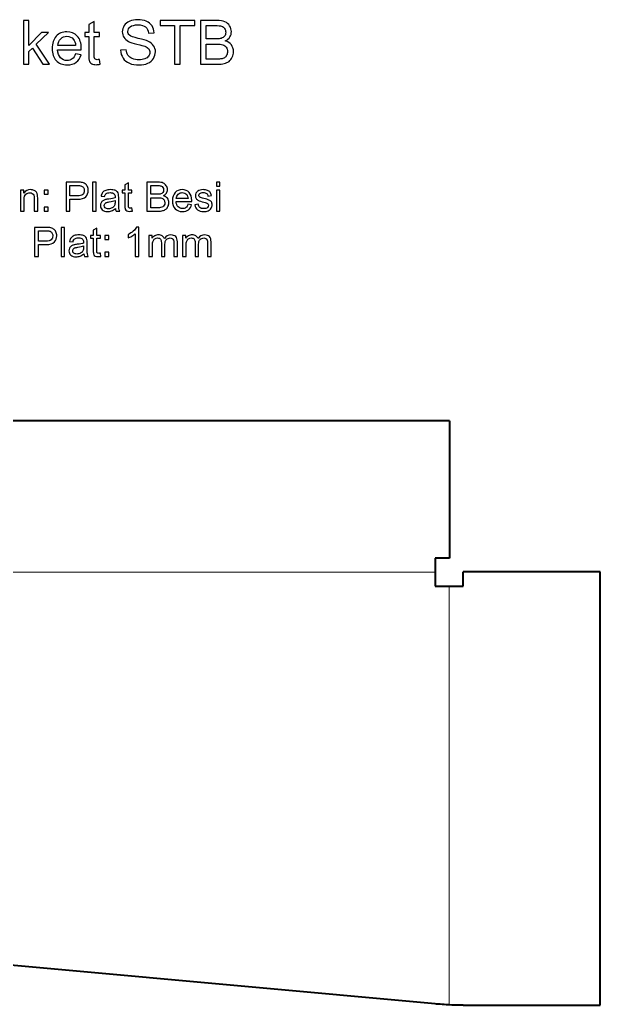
# Model space of a CAD drawing. Header units: centimetres. Extents: x -7.6 to 7.6, y -4 to 9.6.
# Drawn here: x -0.45 to 7.58, y -4.04 to 9.59 of the extents above; entities that cross this region are included whole.
import ezdxf
from ezdxf.lldxf.tags import DXFTag

# ---------------------------------------------------------------- set-up
doc = ezdxf.new("R2010")
doc.units = ezdxf.units.CM
doc.header["$MEASUREMENT"] = 0
doc.layers.add('SHEETMETAL_BEND_LINES_UP', color=7, linetype='Continuous')
doc.layers.add('Visible', color=7, linetype='Continuous')
tags = doc.linetypes.add('New Line1', pattern=[0.7, 0.4, -0.1, 0.1, -0.1]).pattern_tags.tags
tags[10:11] = [DXFTag(74, 4), DXFTag(75, 0), DXFTag(340, '0'), DXFTag(46, 1.0), DXFTag(50, 0.0), DXFTag(44, 0.0), DXFTag(45, 0.0)]
tags[8:9] = [DXFTag(74, 4), DXFTag(75, 0), DXFTag(340, '0'), DXFTag(46, 1.0), DXFTag(50, 0.0), DXFTag(44, 0.0), DXFTag(45, 0.0)]
tags[6:7] = [DXFTag(74, 4), DXFTag(75, 0), DXFTag(340, '0'), DXFTag(46, 1.0), DXFTag(50, 0.0), DXFTag(44, 0.0), DXFTag(45, 0.0)]
tags[4:5] = [DXFTag(74, 4), DXFTag(75, 0), DXFTag(340, '0'), DXFTag(46, 1.0), DXFTag(50, 0.0), DXFTag(44, 0.0), DXFTag(45, 0.0)]
tags = doc.linetypes.add('New Line2', pattern=[0.7, 0.4, -0.1, 0.1, -0.1]).pattern_tags.tags
tags[10:11] = [DXFTag(74, 4), DXFTag(75, 0), DXFTag(340, '0'), DXFTag(46, 1.0), DXFTag(50, 0.0), DXFTag(44, 0.0), DXFTag(45, 0.0)]
tags[8:9] = [DXFTag(74, 4), DXFTag(75, 0), DXFTag(340, '0'), DXFTag(46, 1.0), DXFTag(50, 0.0), DXFTag(44, 0.0), DXFTag(45, 0.0)]
tags[6:7] = [DXFTag(74, 4), DXFTag(75, 0), DXFTag(340, '0'), DXFTag(46, 1.0), DXFTag(50, 0.0), DXFTag(44, 0.0), DXFTag(45, 0.0)]
tags[4:5] = [DXFTag(74, 4), DXFTag(75, 0), DXFTag(340, '0'), DXFTag(46, 1.0), DXFTag(50, 0.0), DXFTag(44, 0.0), DXFTag(45, 0.0)]

msp = doc.modelspace()

# ---------------------------------------------------------------- linework, layer by layer
at = {"layer": 'SHEETMETAL_BEND_LINES_UP', "linetype": 'New Line1', "lineweight": 13}
msp.add_open_spline([(5.3, 1.95), (5.3, 1.95), (-5.3, 1.95), (-5.3, 1.95)], degree=3, dxfattribs=at)
at = {"layer": 'SHEETMETAL_BEND_LINES_UP', "linetype": 'New Line2', "lineweight": 13}
msp.add_open_spline([(5.49242, -4.0371), (5.49242, -4.0371), (5.49242, 1.75758), (5.49242, 1.75758)], degree=3, dxfattribs=at)
at = {"layer": 'Visible', "color": 250}
for points, knots in [([(-0.40397, 8.97769), (-0.40397, 8.97769), (-0.40397, 9.58391), (-0.40397, 9.58391), (-0.40397, 9.58391), (-0.32946, 9.58391), (-0.32946, 9.58391), (-0.32946, 9.58391), (-0.32946, 9.23861), (-0.32946, 9.23861), (-0.32946, 9.23861), (-0.15335, 9.41711), (-0.15335, 9.41711), (-0.15335, 9.41711), (-0.05712, 9.41711), (-0.05712, 9.41711), (-0.05712, 9.41711), (-0.22476, 9.25385), (-0.22476, 9.25385), (-0.22476, 9.25385), (-0.04018, 8.97769), (-0.04018, 8.97769), (-0.04018, 8.97769), (-0.1319, 8.97769), (-0.1319, 8.97769), (-0.1319, 8.97769), (-0.27781, 9.2022), (-0.27781, 9.2022), (-0.27781, 9.2022), (-0.32946, 9.15196), (-0.32946, 9.15196), (-0.32946, 9.15196), (-0.32946, 8.97769), (-0.32946, 8.97769), (-0.32946, 8.97769), (-0.40397, 8.97769), (-0.40397, 8.97769)], [0, 0, 0, 0, 0.08333333, 0.08333333, 0.08333333, 0.16666667, 0.16666667, 0.16666667, 0.25, 0.25, 0.25, 0.33333333, 0.33333333, 0.33333333, 0.41666667, 0.41666667, 0.41666667, 0.5, 0.5, 0.5, 0.58333333, 0.58333333, 0.58333333, 0.66666667, 0.66666667, 0.66666667, 0.75, 0.75, 0.75, 0.83333333, 0.83333333, 0.83333333, 0.91666667, 0.91666667, 0.91666667, 1, 1, 1, 1]), ([(0.65169, 9.04415), (0.65169, 9.04415), (0.66185, 8.9784), (0.66185, 8.9784), (0.64097, 8.97402), (0.6222, 8.97176), (0.60583, 8.97176), (0.57888, 8.97176), (0.558, 8.976), (0.54304, 8.9846), (0.52822, 8.99321), (0.51778, 9.00436), (0.51171, 9.01833), (0.50564, 9.0323), (0.50268, 9.06165), (0.50268, 9.10638), (0.50268, 9.10638), (0.50268, 9.35954), (0.50268, 9.35954), (0.50268, 9.35954), (0.44765, 9.35954), (0.44765, 9.35954), (0.44765, 9.35954), (0.44765, 9.41711), (0.44765, 9.41711), (0.44765, 9.41711), (0.50268, 9.41711), (0.50268, 9.41711), (0.50268, 9.41711), (0.50268, 9.52577), (0.50268, 9.52577), (0.50268, 9.52577), (0.57719, 9.5705), (0.57719, 9.5705), (0.57719, 9.5705), (0.57719, 9.41711), (0.57719, 9.41711), (0.57719, 9.41711), (0.65169, 9.41711), (0.65169, 9.41711), (0.65169, 9.41711), (0.65169, 9.35954), (0.65169, 9.35954), (0.65169, 9.35954), (0.57719, 9.35954), (0.57719, 9.35954), (0.57719, 9.35954), (0.57719, 9.10215), (0.57719, 9.10215), (0.57719, 9.08084), (0.57846, 9.06715), (0.58114, 9.06109), (0.58368, 9.05502), (0.58791, 9.05022), (0.59384, 9.04655), (0.59977, 9.04302), (0.60823, 9.04119), (0.61924, 9.04119), (0.62742, 9.04119), (0.63829, 9.04218), (0.65169, 9.04415)], [0, 0, 0, 0, 0.05, 0.05, 0.05, 0.1, 0.1, 0.1, 0.15, 0.15, 0.15, 0.2, 0.2, 0.2, 0.25, 0.25, 0.25, 0.3, 0.3, 0.3, 0.35, 0.35, 0.35, 0.4, 0.4, 0.4, 0.45, 0.45, 0.45, 0.5, 0.5, 0.5, 0.55, 0.55, 0.55, 0.6, 0.6, 0.6, 0.65, 0.65, 0.65, 0.7, 0.7, 0.7, 0.75, 0.75, 0.75, 0.8, 0.8, 0.8, 0.85, 0.85, 0.85, 0.9, 0.9, 0.9, 0.95, 0.95, 0.95, 1, 1, 1, 1]), ([(0.94351, 9.17242), (0.94351, 9.17242), (1.01886, 9.1792), (1.01886, 9.1792), (1.02239, 9.14872), (1.03071, 9.12374), (1.04384, 9.10413), (1.05696, 9.08465), (1.07728, 9.06885), (1.1048, 9.05671), (1.13231, 9.04472), (1.16336, 9.03865), (1.19779, 9.03865), (1.22841, 9.03865), (1.25536, 9.04317), (1.27879, 9.05234), (1.30221, 9.06151), (1.31957, 9.07407), (1.331, 9.09001), (1.34243, 9.10596), (1.34822, 9.12332), (1.34822, 9.14194), (1.34822, 9.16085), (1.34271, 9.17736), (1.33171, 9.19162), (1.3207, 9.20573), (1.30249, 9.21758), (1.27709, 9.22732), (1.26087, 9.23353), (1.22488, 9.2434), (1.16914, 9.25681), (1.11341, 9.27021), (1.07446, 9.28277), (1.05216, 9.29463), (1.02323, 9.30987), (1.00179, 9.32878), (0.98767, 9.35121), (0.97342, 9.37365), (0.96637, 9.39891), (0.96637, 9.42671), (0.96637, 9.45747), (0.97512, 9.48612), (0.99247, 9.51264), (1.00983, 9.53931), (1.03509, 9.55949), (1.06853, 9.57332), (1.10183, 9.58715), (1.13895, 9.59407), (1.17973, 9.59407), (1.2246, 9.59407), (1.26425, 9.58687), (1.29854, 9.57233), (1.33283, 9.55794), (1.35922, 9.53663), (1.37771, 9.50841), (1.39619, 9.48033), (1.40607, 9.44844), (1.40748, 9.41288), (1.40748, 9.41288), (1.33044, 9.40695), (1.33044, 9.40695), (1.32634, 9.44519), (1.31237, 9.47412), (1.28852, 9.49359), (1.26468, 9.51321), (1.2294, 9.52295), (1.18283, 9.52295), (1.13429, 9.52295), (1.09887, 9.51406), (1.07672, 9.49628), (1.05456, 9.4785), (1.04341, 9.45705), (1.04341, 9.43193), (1.04341, 9.4102), (1.05132, 9.39228), (1.06698, 9.37816), (1.0825, 9.36419), (1.12272, 9.34966), (1.18791, 9.33498), (1.25311, 9.32017), (1.29784, 9.30733), (1.32211, 9.29632), (1.35725, 9.28009), (1.38335, 9.25963), (1.40014, 9.23465), (1.41694, 9.20982), (1.42526, 9.18117), (1.42526, 9.14872), (1.42526, 9.1164), (1.41609, 9.0862), (1.3976, 9.0577), (1.37912, 9.0292), (1.35273, 9.00704), (1.31816, 8.99124), (1.28359, 8.97543), (1.24478, 8.96753), (1.20146, 8.96753), (1.14671, 8.96753), (1.10085, 8.97557), (1.06388, 8.99152), (1.02676, 9.00746), (0.99783, 9.03145), (0.97681, 9.06363), (0.95564, 9.09566), (0.94464, 9.13193), (0.94351, 9.17242)], [0, 0, 0, 0, 0.02857143, 0.02857143, 0.02857143, 0.05714286, 0.05714286, 0.05714286, 0.08571429, 0.08571429, 0.08571429, 0.11428571, 0.11428571, 0.11428571, 0.14285714, 0.14285714, 0.14285714, 0.17142857, 0.17142857, 0.17142857, 0.2, 0.2, 0.2, 0.22857143, 0.22857143, 0.22857143, 0.25714286, 0.25714286, 0.25714286, 0.28571429, 0.28571429, 0.28571429, 0.31428571, 0.31428571, 0.31428571, 0.34285714, 0.34285714, 0.34285714, 0.37142857, 0.37142857, 0.37142857, 0.4, 0.4, 0.4, 0.42857143, 0.42857143, 0.42857143, 0.45714286, 0.45714286, 0.45714286, 0.48571429, 0.48571429, 0.48571429, 0.51428571, 0.51428571, 0.51428571, 0.54285714, 0.54285714, 0.54285714, 0.57142857, 0.57142857, 0.57142857, 0.6, 0.6, 0.6, 0.62857143, 0.62857143, 0.62857143, 0.65714286, 0.65714286, 0.65714286, 0.68571429, 0.68571429, 0.68571429, 0.71428571, 0.71428571, 0.71428571, 0.74285714, 0.74285714, 0.74285714, 0.77142857, 0.77142857, 0.77142857, 0.8, 0.8, 0.8, 0.82857143, 0.82857143, 0.82857143, 0.85714286, 0.85714286, 0.85714286, 0.88571429, 0.88571429, 0.88571429, 0.91428571, 0.91428571, 0.91428571, 0.94285714, 0.94285714, 0.94285714, 0.97142857, 0.97142857, 0.97142857, 1, 1, 1, 1]), ([(1.68858, 8.97769), (1.68858, 8.97769), (1.68858, 9.51279), (1.68858, 9.51279), (1.68858, 9.51279), (1.48876, 9.51279), (1.48876, 9.51279), (1.48876, 9.51279), (1.48876, 9.58391), (1.48876, 9.58391), (1.48876, 9.58391), (1.96883, 9.58391), (1.96883, 9.58391), (1.96883, 9.58391), (1.96883, 9.51279), (1.96883, 9.51279), (1.96883, 9.51279), (1.76901, 9.51279), (1.76901, 9.51279), (1.76901, 9.51279), (1.76901, 8.97769), (1.76901, 8.97769), (1.76901, 8.97769), (1.68858, 8.97769), (1.68858, 8.97769)], [0, 0, 0, 0, 0.125, 0.125, 0.125, 0.25, 0.25, 0.25, 0.375, 0.375, 0.375, 0.5, 0.5, 0.5, 0.625, 0.625, 0.625, 0.75, 0.75, 0.75, 0.875, 0.875, 0.875, 1, 1, 1, 1]), ([(2.04827, 8.97769), (2.04827, 8.97769), (2.04827, 9.58391), (2.04827, 9.58391), (2.04827, 9.58391), (2.27574, 9.58391), (2.27574, 9.58391), (2.32202, 9.58391), (2.35914, 9.57784), (2.38722, 9.56556), (2.41516, 9.55328), (2.43703, 9.53438), (2.45283, 9.50883), (2.46878, 9.48343), (2.47668, 9.45676), (2.47668, 9.42882), (2.47668, 9.403), (2.46963, 9.37859), (2.45566, 9.35573), (2.44169, 9.33287), (2.42052, 9.31438), (2.39216, 9.30027), (2.42885, 9.28955), (2.45707, 9.2712), (2.47668, 9.24524), (2.49644, 9.21941), (2.50632, 9.18879), (2.50632, 9.15352), (2.50632, 9.12501), (2.50025, 9.09862), (2.48825, 9.07421), (2.47626, 9.0498), (2.46144, 9.03103), (2.4438, 9.01777), (2.42616, 9.00464), (2.40401, 8.99462), (2.37748, 8.98785), (2.35081, 8.98108), (2.31821, 8.97769), (2.27955, 8.97769), (2.27955, 8.97769), (2.04827, 8.97769), (2.04827, 8.97769)], [0, 0, 0, 0, 0.07142857, 0.07142857, 0.07142857, 0.14285714, 0.14285714, 0.14285714, 0.21428571, 0.21428571, 0.21428571, 0.28571429, 0.28571429, 0.28571429, 0.35714286, 0.35714286, 0.35714286, 0.42857143, 0.42857143, 0.42857143, 0.5, 0.5, 0.5, 0.57142857, 0.57142857, 0.57142857, 0.64285714, 0.64285714, 0.64285714, 0.71428571, 0.71428571, 0.71428571, 0.78571429, 0.78571429, 0.78571429, 0.85714286, 0.85714286, 0.85714286, 0.92857143, 0.92857143, 0.92857143, 1, 1, 1, 1]), ([(0.31881, 9.11993), (0.31881, 9.11993), (0.39586, 9.10977), (0.39586, 9.10977), (0.38386, 9.06504), (0.36143, 9.03018), (0.32869, 9.00549), (0.29595, 8.98079), (0.25418, 8.96838), (0.20324, 8.96838), (0.13918, 8.96838), (0.08838, 8.98813), (0.05084, 9.02764), (0.0133, 9.06701), (-0.00546, 9.12247), (-0.00546, 9.19373), (-0.00546, 9.26739), (0.01345, 9.32468), (0.0514, 9.36532), (0.08936, 9.40611), (0.13861, 9.42643), (0.19915, 9.42643), (0.25771, 9.42643), (0.30555, 9.40653), (0.34266, 9.36659), (0.37977, 9.32666), (0.3984, 9.2705), (0.3984, 9.19811), (0.3984, 9.19373), (0.39826, 9.1871), (0.39798, 9.17835), (0.39798, 9.17835), (0.07074, 9.17835), (0.07074, 9.17835), (0.07356, 9.13023), (0.08711, 9.09326), (0.11166, 9.06772), (0.13607, 9.04218), (0.16669, 9.02934), (0.20324, 9.02934), (0.23048, 9.02934), (0.25376, 9.03653), (0.27295, 9.05093), (0.29228, 9.06532), (0.30752, 9.08832), (0.31881, 9.11993)], [0, 0, 0, 0, 0.06666667, 0.06666667, 0.06666667, 0.13333333, 0.13333333, 0.13333333, 0.2, 0.2, 0.2, 0.26666667, 0.26666667, 0.26666667, 0.33333333, 0.33333333, 0.33333333, 0.4, 0.4, 0.4, 0.46666667, 0.46666667, 0.46666667, 0.53333333, 0.53333333, 0.53333333, 0.6, 0.6, 0.6, 0.66666667, 0.66666667, 0.66666667, 0.73333333, 0.73333333, 0.73333333, 0.8, 0.8, 0.8, 0.86666667, 0.86666667, 0.86666667, 0.93333333, 0.93333333, 0.93333333, 1, 1, 1, 1]), ([(2.1287, 9.32906), (2.1287, 9.32906), (2.25979, 9.32906), (2.25979, 9.32906), (2.29535, 9.32906), (2.32089, 9.33146), (2.33628, 9.33611), (2.35674, 9.34218), (2.37212, 9.35234), (2.38242, 9.36645), (2.39272, 9.38056), (2.39794, 9.3982), (2.39794, 9.41951), (2.39794, 9.43969), (2.39314, 9.45747), (2.38341, 9.47271), (2.37381, 9.48809), (2.35998, 9.49867), (2.34206, 9.50432), (2.32414, 9.50996), (2.29338, 9.51279), (2.24992, 9.51279), (2.24992, 9.51279), (2.1287, 9.51279), (2.1287, 9.51279), (2.1287, 9.51279), (2.1287, 9.32906), (2.1287, 9.32906)], [0, 0, 0, 0, 0.11111111, 0.11111111, 0.11111111, 0.22222222, 0.22222222, 0.22222222, 0.33333333, 0.33333333, 0.33333333, 0.44444444, 0.44444444, 0.44444444, 0.55555556, 0.55555556, 0.55555556, 0.66666667, 0.66666667, 0.66666667, 0.77777778, 0.77777778, 0.77777778, 0.88888889, 0.88888889, 0.88888889, 1, 1, 1, 1]), ([(0.07497, 9.23931), (0.07497, 9.23931), (0.31966, 9.23931), (0.31966, 9.23931), (0.31641, 9.27628), (0.30696, 9.30394), (0.29158, 9.32243), (0.26801, 9.35107), (0.23725, 9.36546), (0.19957, 9.36546), (0.16542, 9.36546), (0.13678, 9.35403), (0.11349, 9.33117), (0.09035, 9.30831), (0.07751, 9.27769), (0.07497, 9.23931)], [0, 0, 0, 0, 0.2, 0.2, 0.2, 0.4, 0.4, 0.4, 0.6, 0.6, 0.6, 0.8, 0.8, 0.8, 1, 1, 1, 1]), ([(2.1287, 9.04881), (2.1287, 9.04881), (2.27969, 9.04881), (2.27969, 9.04881), (2.30565, 9.04881), (2.32386, 9.0498), (2.33444, 9.05177), (2.35279, 9.05502), (2.36831, 9.06052), (2.38073, 9.06828), (2.39314, 9.07604), (2.4033, 9.08733), (2.41135, 9.10215), (2.41939, 9.11697), (2.42334, 9.13404), (2.42334, 9.15337), (2.42334, 9.17609), (2.41756, 9.19571), (2.40584, 9.2125), (2.39427, 9.22929), (2.37819, 9.241), (2.35758, 9.24778), (2.33712, 9.25455), (2.30749, 9.25794), (2.26897, 9.25794), (2.26897, 9.25794), (2.1287, 9.25794), (2.1287, 9.25794), (2.1287, 9.25794), (2.1287, 9.04881), (2.1287, 9.04881)], [0, 0, 0, 0, 0.1, 0.1, 0.1, 0.2, 0.2, 0.2, 0.3, 0.3, 0.3, 0.4, 0.4, 0.4, 0.5, 0.5, 0.5, 0.6, 0.6, 0.6, 0.7, 0.7, 0.7, 0.8, 0.8, 0.8, 0.9, 0.9, 0.9, 1, 1, 1, 1]), ([(-0.44103, 6.94567), (-0.44103, 6.94567), (-0.44103, 7.23654), (-0.44103, 7.23654), (-0.44103, 7.23654), (-0.39676, 7.23654), (-0.39676, 7.23654), (-0.39676, 7.23654), (-0.39676, 7.19525), (-0.39676, 7.19525), (-0.37546, 7.22692), (-0.34464, 7.2427), (-0.30438, 7.2427), (-0.28682, 7.2427), (-0.27075, 7.23953), (-0.25609, 7.23327), (-0.24142, 7.22701), (-0.2304, 7.2187), (-0.22311, 7.20852), (-0.21583, 7.19834), (-0.21069, 7.18619), (-0.20779, 7.17218), (-0.20602, 7.16303), (-0.20509, 7.14705), (-0.20509, 7.12426), (-0.20509, 7.12426), (-0.20509, 6.94567), (-0.20509, 6.94567), (-0.20509, 6.94567), (-0.2544, 6.94567), (-0.2544, 6.94567), (-0.2544, 6.94567), (-0.2544, 7.1224), (-0.2544, 7.1224), (-0.2544, 7.14248), (-0.25627, 7.15752), (-0.2601, 7.16742), (-0.26393, 7.17732), (-0.27075, 7.18526), (-0.28046, 7.19124), (-0.29018, 7.19712), (-0.30167, 7.20011), (-0.31475, 7.20011), (-0.33567, 7.20011), (-0.3537, 7.19348), (-0.36892, 7.18012), (-0.38415, 7.16686), (-0.39171, 7.14154), (-0.39171, 7.10437), (-0.39171, 7.10437), (-0.39171, 6.94567), (-0.39171, 6.94567), (-0.39171, 6.94567), (-0.44103, 6.94567), (-0.44103, 6.94567)], [0, 0, 0, 0, 0.05555556, 0.05555556, 0.05555556, 0.11111111, 0.11111111, 0.11111111, 0.16666667, 0.16666667, 0.16666667, 0.22222222, 0.22222222, 0.22222222, 0.27777778, 0.27777778, 0.27777778, 0.33333333, 0.33333333, 0.33333333, 0.38888889, 0.38888889, 0.38888889, 0.44444444, 0.44444444, 0.44444444, 0.5, 0.5, 0.5, 0.55555556, 0.55555556, 0.55555556, 0.61111111, 0.61111111, 0.61111111, 0.66666667, 0.66666667, 0.66666667, 0.72222222, 0.72222222, 0.72222222, 0.77777778, 0.77777778, 0.77777778, 0.83333333, 0.83333333, 0.83333333, 0.88888889, 0.88888889, 0.88888889, 0.94444444, 0.94444444, 0.94444444, 1, 1, 1, 1]), ([(-0.11588, 7.18049), (-0.11588, 7.18049), (-0.11588, 7.23654), (-0.11588, 7.23654), (-0.11588, 7.23654), (-0.05984, 7.23654), (-0.05984, 7.23654), (-0.05984, 7.23654), (-0.05984, 7.18049), (-0.05984, 7.18049), (-0.05984, 7.18049), (-0.11588, 7.18049), (-0.11588, 7.18049)], [0, 0, 0, 0, 0.25, 0.25, 0.25, 0.5, 0.5, 0.5, 0.75, 0.75, 0.75, 1, 1, 1, 1]), ([(0.18825, 6.94567), (0.18825, 6.94567), (0.18825, 7.34695), (0.18825, 7.34695), (0.18825, 7.34695), (0.33976, 7.34695), (0.33976, 7.34695), (0.36638, 7.34695), (0.38674, 7.34564), (0.40085, 7.34312), (0.42056, 7.33985), (0.43709, 7.33359), (0.45045, 7.32443), (0.4638, 7.31519), (0.47455, 7.3023), (0.48267, 7.28576), (0.4908, 7.26923), (0.49481, 7.25102), (0.49481, 7.23112), (0.49481, 7.19712), (0.48398, 7.16826), (0.46222, 7.14472), (0.44055, 7.12109), (0.40122, 7.10932), (0.34443, 7.10932), (0.34443, 7.10932), (0.2415, 7.10932), (0.2415, 7.10932), (0.2415, 7.10932), (0.2415, 6.94567), (0.2415, 6.94567), (0.2415, 6.94567), (0.18825, 6.94567), (0.18825, 6.94567)], [0, 0, 0, 0, 0.09090909, 0.09090909, 0.09090909, 0.18181818, 0.18181818, 0.18181818, 0.27272727, 0.27272727, 0.27272727, 0.36363636, 0.36363636, 0.36363636, 0.45454545, 0.45454545, 0.45454545, 0.54545455, 0.54545455, 0.54545455, 0.63636364, 0.63636364, 0.63636364, 0.72727273, 0.72727273, 0.72727273, 0.81818182, 0.81818182, 0.81818182, 0.90909091, 0.90909091, 0.90909091, 1, 1, 1, 1]), ([(0.2415, 7.1564), (0.2415, 7.1564), (0.34518, 7.1564), (0.34518, 7.1564), (0.37955, 7.1564), (0.40384, 7.16275), (0.41831, 7.17554), (0.4327, 7.18834), (0.43989, 7.20627), (0.43989, 7.22953), (0.43989, 7.24625), (0.43569, 7.26064), (0.42719, 7.27259), (0.41869, 7.28455), (0.40748, 7.29249), (0.39366, 7.29632), (0.38469, 7.29865), (0.36816, 7.29987), (0.34415, 7.29987), (0.34415, 7.29987), (0.2415, 7.29987), (0.2415, 7.29987), (0.2415, 7.29987), (0.2415, 7.1564), (0.2415, 7.1564)], [0, 0, 0, 0, 0.125, 0.125, 0.125, 0.25, 0.25, 0.25, 0.375, 0.375, 0.375, 0.5, 0.5, 0.5, 0.625, 0.625, 0.625, 0.75, 0.75, 0.75, 0.875, 0.875, 0.875, 1, 1, 1, 1]), ([(0.55478, 6.94567), (0.55478, 6.94567), (0.55478, 7.34695), (0.55478, 7.34695), (0.55478, 7.34695), (0.6041, 7.34695), (0.6041, 7.34695), (0.6041, 7.34695), (0.6041, 6.94567), (0.6041, 6.94567), (0.6041, 6.94567), (0.55478, 6.94567), (0.55478, 6.94567)], [0, 0, 0, 0, 0.25, 0.25, 0.25, 0.5, 0.5, 0.5, 0.75, 0.75, 0.75, 1, 1, 1, 1]), ([(0.8704, 6.9821), (0.85209, 6.9665), (0.83444, 6.95557), (0.81753, 6.94913), (0.80062, 6.94268), (0.7825, 6.93951), (0.76307, 6.93951), (0.73113, 6.93951), (0.70656, 6.94726), (0.68938, 6.96286), (0.67219, 6.97836), (0.6636, 6.99826), (0.6636, 7.02245), (0.6636, 7.03665), (0.66687, 7.04963), (0.67331, 7.0614), (0.67985, 7.07317), (0.68835, 7.08251), (0.69881, 7.08961), (0.70937, 7.09671), (0.72113, 7.10213), (0.7343, 7.10577), (0.74402, 7.10829), (0.75868, 7.11072), (0.77821, 7.11315), (0.818, 7.11782), (0.84742, 7.12352), (0.86619, 7.13005), (0.86638, 7.13678), (0.86648, 7.14108), (0.86648, 7.14285), (0.86648, 7.16284), (0.8618, 7.17694), (0.85246, 7.18516), (0.83985, 7.19628), (0.82108, 7.20179), (0.79623, 7.20179), (0.77298, 7.20179), (0.75579, 7.19768), (0.74477, 7.18955), (0.73365, 7.18143), (0.72552, 7.16704), (0.7202, 7.14631), (0.7202, 7.14631), (0.672, 7.15303), (0.672, 7.15303), (0.67639, 7.17368), (0.68358, 7.1904), (0.69367, 7.2031), (0.70376, 7.2158), (0.71833, 7.22552), (0.73739, 7.23243), (0.75635, 7.23925), (0.77849, 7.2427), (0.80352, 7.2427), (0.82837, 7.2427), (0.84863, 7.23981), (0.86423, 7.23392), (0.87974, 7.22804), (0.89123, 7.22075), (0.89851, 7.21188), (0.9058, 7.20301), (0.91094, 7.1918), (0.91393, 7.17825), (0.91551, 7.16985), (0.91635, 7.15471), (0.91635, 7.13295), (0.91635, 7.13295), (0.91635, 7.06757), (0.91635, 7.06757), (0.91635, 7.02189), (0.91738, 6.99303), (0.91944, 6.98079), (0.9214, 6.96855), (0.92551, 6.95688), (0.93149, 6.94567), (0.93149, 6.94567), (0.87993, 6.94567), (0.87993, 6.94567), (0.87498, 6.95604), (0.8718, 6.96818), (0.8704, 6.9821)], [0, 0, 0, 0, 0.03703704, 0.03703704, 0.03703704, 0.07407407, 0.07407407, 0.07407407, 0.11111111, 0.11111111, 0.11111111, 0.14814815, 0.14814815, 0.14814815, 0.18518519, 0.18518519, 0.18518519, 0.22222222, 0.22222222, 0.22222222, 0.25925926, 0.25925926, 0.25925926, 0.2962963, 0.2962963, 0.2962963, 0.33333333, 0.33333333, 0.33333333, 0.37037037, 0.37037037, 0.37037037, 0.40740741, 0.40740741, 0.40740741, 0.44444444, 0.44444444, 0.44444444, 0.48148148, 0.48148148, 0.48148148, 0.51851852, 0.51851852, 0.51851852, 0.55555556, 0.55555556, 0.55555556, 0.59259259, 0.59259259, 0.59259259, 0.62962963, 0.62962963, 0.62962963, 0.66666667, 0.66666667, 0.66666667, 0.7037037, 0.7037037, 0.7037037, 0.74074074, 0.74074074, 0.74074074, 0.77777778, 0.77777778, 0.77777778, 0.81481481, 0.81481481, 0.81481481, 0.85185185, 0.85185185, 0.85185185, 0.88888889, 0.88888889, 0.88888889, 0.92592593, 0.92592593, 0.92592593, 0.96296296, 0.96296296, 0.96296296, 1, 1, 1, 1]), ([(1.09915, 6.98966), (1.09915, 6.98966), (1.10588, 6.94614), (1.10588, 6.94614), (1.09205, 6.94324), (1.07963, 6.94175), (1.0688, 6.94175), (1.05096, 6.94175), (1.03713, 6.94455), (1.02723, 6.95025), (1.01742, 6.95594), (1.01051, 6.96332), (1.00649, 6.97257), (1.00248, 6.98182), (1.00052, 7.00125), (1.00052, 7.03086), (1.00052, 7.03086), (1.00052, 7.19843), (1.00052, 7.19843), (1.00052, 7.19843), (0.96409, 7.19843), (0.96409, 7.19843), (0.96409, 7.19843), (0.96409, 7.23654), (0.96409, 7.23654), (0.96409, 7.23654), (1.00052, 7.23654), (1.00052, 7.23654), (1.00052, 7.23654), (1.00052, 7.30846), (1.00052, 7.30846), (1.00052, 7.30846), (1.04983, 7.33807), (1.04983, 7.33807), (1.04983, 7.33807), (1.04983, 7.23654), (1.04983, 7.23654), (1.04983, 7.23654), (1.09915, 7.23654), (1.09915, 7.23654), (1.09915, 7.23654), (1.09915, 7.19843), (1.09915, 7.19843), (1.09915, 7.19843), (1.04983, 7.19843), (1.04983, 7.19843), (1.04983, 7.19843), (1.04983, 7.02805), (1.04983, 7.02805), (1.04983, 7.01395), (1.05068, 7.00489), (1.05245, 7.00087), (1.05413, 6.99686), (1.05693, 6.99368), (1.06086, 6.99125), (1.06478, 6.98892), (1.07038, 6.9877), (1.07767, 6.9877), (1.08309, 6.9877), (1.09028, 6.98836), (1.09915, 6.98966)], [0, 0, 0, 0, 0.05, 0.05, 0.05, 0.1, 0.1, 0.1, 0.15, 0.15, 0.15, 0.2, 0.2, 0.2, 0.25, 0.25, 0.25, 0.3, 0.3, 0.3, 0.35, 0.35, 0.35, 0.4, 0.4, 0.4, 0.45, 0.45, 0.45, 0.5, 0.5, 0.5, 0.55, 0.55, 0.55, 0.6, 0.6, 0.6, 0.65, 0.65, 0.65, 0.7, 0.7, 0.7, 0.75, 0.75, 0.75, 0.8, 0.8, 0.8, 0.85, 0.85, 0.85, 0.9, 0.9, 0.9, 0.95, 0.95, 0.95, 1, 1, 1, 1]), ([(1.30745, 6.94567), (1.30745, 6.94567), (1.30745, 7.34695), (1.30745, 7.34695), (1.30745, 7.34695), (1.45802, 7.34695), (1.45802, 7.34695), (1.48866, 7.34695), (1.51323, 7.34293), (1.53181, 7.3348), (1.55031, 7.32668), (1.56479, 7.31416), (1.57525, 7.29725), (1.5858, 7.28044), (1.59103, 7.26279), (1.59103, 7.24429), (1.59103, 7.2272), (1.58636, 7.21104), (1.57712, 7.19591), (1.56787, 7.18077), (1.55386, 7.16854), (1.53508, 7.1592), (1.55937, 7.1521), (1.57805, 7.13996), (1.59103, 7.12277), (1.60411, 7.10568), (1.61065, 7.08541), (1.61065, 7.06205), (1.61065, 7.04319), (1.60663, 7.02572), (1.59869, 7.00956), (1.59075, 6.9934), (1.58095, 6.98098), (1.56927, 6.9722), (1.5576, 6.96351), (1.54293, 6.95688), (1.52537, 6.9524), (1.50772, 6.94791), (1.48614, 6.94567), (1.46055, 6.94567), (1.46055, 6.94567), (1.30745, 6.94567), (1.30745, 6.94567)], [0, 0, 0, 0, 0.07142857, 0.07142857, 0.07142857, 0.14285714, 0.14285714, 0.14285714, 0.21428571, 0.21428571, 0.21428571, 0.28571429, 0.28571429, 0.28571429, 0.35714286, 0.35714286, 0.35714286, 0.42857143, 0.42857143, 0.42857143, 0.5, 0.5, 0.5, 0.57142857, 0.57142857, 0.57142857, 0.64285714, 0.64285714, 0.64285714, 0.71428571, 0.71428571, 0.71428571, 0.78571429, 0.78571429, 0.78571429, 0.85714286, 0.85714286, 0.85714286, 0.92857143, 0.92857143, 0.92857143, 1, 1, 1, 1]), ([(1.36069, 7.17825), (1.36069, 7.17825), (1.44747, 7.17825), (1.44747, 7.17825), (1.47101, 7.17825), (1.48791, 7.17984), (1.4981, 7.18292), (1.51164, 7.18694), (1.52182, 7.19366), (1.52864, 7.20301), (1.53546, 7.21235), (1.53891, 7.22402), (1.53891, 7.23813), (1.53891, 7.25148), (1.53574, 7.26325), (1.52929, 7.27334), (1.52294, 7.28352), (1.51379, 7.29053), (1.50192, 7.29426), (1.49006, 7.298), (1.4697, 7.29987), (1.44093, 7.29987), (1.44093, 7.29987), (1.36069, 7.29987), (1.36069, 7.29987), (1.36069, 7.29987), (1.36069, 7.17825), (1.36069, 7.17825)], [0, 0, 0, 0, 0.11111111, 0.11111111, 0.11111111, 0.22222222, 0.22222222, 0.22222222, 0.33333333, 0.33333333, 0.33333333, 0.44444444, 0.44444444, 0.44444444, 0.55555556, 0.55555556, 0.55555556, 0.66666667, 0.66666667, 0.66666667, 0.77777778, 0.77777778, 0.77777778, 0.88888889, 0.88888889, 0.88888889, 1, 1, 1, 1]), ([(1.87573, 7.03982), (1.87573, 7.03982), (1.92673, 7.0331), (1.92673, 7.0331), (1.9188, 7.00349), (1.90394, 6.98042), (1.88227, 6.96407), (1.8606, 6.94772), (1.83295, 6.93951), (1.79923, 6.93951), (1.75683, 6.93951), (1.7232, 6.95258), (1.69836, 6.97874), (1.67351, 7.0048), (1.66109, 7.04151), (1.66109, 7.08868), (1.66109, 7.13743), (1.6736, 7.17536), (1.69873, 7.20226), (1.72386, 7.22925), (1.75645, 7.2427), (1.79653, 7.2427), (1.83529, 7.2427), (1.86695, 7.22953), (1.89152, 7.2031), (1.91609, 7.17666), (1.92842, 7.13949), (1.92842, 7.09157), (1.92842, 7.08868), (1.92832, 7.08429), (1.92814, 7.07849), (1.92814, 7.07849), (1.71153, 7.07849), (1.71153, 7.07849), (1.71339, 7.04664), (1.72236, 7.02217), (1.73861, 7.00526), (1.75477, 6.98836), (1.77504, 6.97986), (1.79923, 6.97986), (1.81726, 6.97986), (1.83267, 6.98462), (1.84538, 6.99415), (1.85817, 7.00368), (1.86826, 7.0189), (1.87573, 7.03982)], [0, 0, 0, 0, 0.06666667, 0.06666667, 0.06666667, 0.13333333, 0.13333333, 0.13333333, 0.2, 0.2, 0.2, 0.26666667, 0.26666667, 0.26666667, 0.33333333, 0.33333333, 0.33333333, 0.4, 0.4, 0.4, 0.46666667, 0.46666667, 0.46666667, 0.53333333, 0.53333333, 0.53333333, 0.6, 0.6, 0.6, 0.66666667, 0.66666667, 0.66666667, 0.73333333, 0.73333333, 0.73333333, 0.8, 0.8, 0.8, 0.86666667, 0.86666667, 0.86666667, 0.93333333, 0.93333333, 0.93333333, 1, 1, 1, 1]), ([(1.96942, 7.03254), (1.96942, 7.03254), (2.01818, 7.04038), (2.01818, 7.04038), (2.02089, 7.02086), (2.02855, 7.00592), (2.04107, 6.99546), (2.05358, 6.98509), (2.07114, 6.97986), (2.09356, 6.97986), (2.11626, 6.97986), (2.13307, 6.98443), (2.14409, 6.99368), (2.15502, 7.00283), (2.16053, 7.01367), (2.16053, 7.02609), (2.16053, 7.03721), (2.15558, 7.04599), (2.14578, 7.05234), (2.13886, 7.05673), (2.12205, 7.06224), (2.09534, 7.06906), (2.05928, 7.07812), (2.03434, 7.08597), (2.02033, 7.0926), (2.00641, 7.09932), (1.99586, 7.10848), (1.98867, 7.12025), (1.98147, 7.13192), (1.97783, 7.14491), (1.97783, 7.1591), (1.97783, 7.17209), (1.98082, 7.18404), (1.9867, 7.19507), (1.99268, 7.20609), (2.00071, 7.21524), (2.0109, 7.22253), (2.01856, 7.22813), (2.02902, 7.2329), (2.04219, 7.23682), (2.05545, 7.24074), (2.06956, 7.2427), (2.08469, 7.2427), (2.10748, 7.2427), (2.12747, 7.23943), (2.14465, 7.2328), (2.16193, 7.22626), (2.17464, 7.2173), (2.18286, 7.20609), (2.19098, 7.19479), (2.19668, 7.17975), (2.19976, 7.16088), (2.19976, 7.16088), (2.15157, 7.15415), (2.15157, 7.15415), (2.14942, 7.16929), (2.14307, 7.18115), (2.13261, 7.18965), (2.12214, 7.19815), (2.10739, 7.20235), (2.08824, 7.20235), (2.06573, 7.20235), (2.04957, 7.19862), (2.03995, 7.19114), (2.03032, 7.18367), (2.02547, 7.17489), (2.02547, 7.1649), (2.02547, 7.15854), (2.02743, 7.15275), (2.03145, 7.14762), (2.03546, 7.14238), (2.04172, 7.13799), (2.05031, 7.13454), (2.05526, 7.13267), (2.06965, 7.12847), (2.09375, 7.12193), (2.1285, 7.11268), (2.15278, 7.10502), (2.16661, 7.09914), (2.18043, 7.09325), (2.19126, 7.08457), (2.19911, 7.07336), (2.20705, 7.06205), (2.21097, 7.04804), (2.21097, 7.03123), (2.21097, 7.01488), (2.20621, 6.99947), (2.19659, 6.98499), (2.18697, 6.97052), (2.17314, 6.95931), (2.15512, 6.95137), (2.137, 6.94343), (2.11654, 6.93951), (2.09375, 6.93951), (2.05601, 6.93951), (2.02715, 6.94735), (2.00735, 6.96295), (1.98754, 6.97864), (1.97493, 7.00181), (1.96942, 7.03254)], [0, 0, 0, 0, 0.03030303, 0.03030303, 0.03030303, 0.06060606, 0.06060606, 0.06060606, 0.09090909, 0.09090909, 0.09090909, 0.12121212, 0.12121212, 0.12121212, 0.15151515, 0.15151515, 0.15151515, 0.18181818, 0.18181818, 0.18181818, 0.21212121, 0.21212121, 0.21212121, 0.24242424, 0.24242424, 0.24242424, 0.27272727, 0.27272727, 0.27272727, 0.3030303, 0.3030303, 0.3030303, 0.33333333, 0.33333333, 0.33333333, 0.36363636, 0.36363636, 0.36363636, 0.39393939, 0.39393939, 0.39393939, 0.42424242, 0.42424242, 0.42424242, 0.45454545, 0.45454545, 0.45454545, 0.48484848, 0.48484848, 0.48484848, 0.51515152, 0.51515152, 0.51515152, 0.54545455, 0.54545455, 0.54545455, 0.57575758, 0.57575758, 0.57575758, 0.60606061, 0.60606061, 0.60606061, 0.63636364, 0.63636364, 0.63636364, 0.66666667, 0.66666667, 0.66666667, 0.6969697, 0.6969697, 0.6969697, 0.72727273, 0.72727273, 0.72727273, 0.75757576, 0.75757576, 0.75757576, 0.78787879, 0.78787879, 0.78787879, 0.81818182, 0.81818182, 0.81818182, 0.84848485, 0.84848485, 0.84848485, 0.87878788, 0.87878788, 0.87878788, 0.90909091, 0.90909091, 0.90909091, 0.93939394, 0.93939394, 0.93939394, 0.96969697, 0.96969697, 0.96969697, 1, 1, 1, 1]), ([(2.26926, 7.2909), (2.26926, 7.2909), (2.26926, 7.34695), (2.26926, 7.34695), (2.26926, 7.34695), (2.31858, 7.34695), (2.31858, 7.34695), (2.31858, 7.34695), (2.31858, 7.2909), (2.31858, 7.2909), (2.31858, 7.2909), (2.26926, 7.2909), (2.26926, 7.2909)], [0, 0, 0, 0, 0.25, 0.25, 0.25, 0.5, 0.5, 0.5, 0.75, 0.75, 0.75, 1, 1, 1, 1]), ([(2.26926, 6.94567), (2.26926, 6.94567), (2.26926, 7.23654), (2.26926, 7.23654), (2.26926, 7.23654), (2.31858, 7.23654), (2.31858, 7.23654), (2.31858, 7.23654), (2.31858, 6.94567), (2.31858, 6.94567), (2.31858, 6.94567), (2.26926, 6.94567), (2.26926, 6.94567)], [0, 0, 0, 0, 0.25, 0.25, 0.25, 0.5, 0.5, 0.5, 0.75, 0.75, 0.75, 1, 1, 1, 1]), ([(0.86648, 7.09138), (0.84854, 7.0841), (0.82164, 7.07793), (0.78577, 7.07289), (0.76541, 7.06999), (0.75102, 7.06673), (0.74262, 7.06308), (0.73421, 7.05944), (0.72777, 7.05412), (0.72319, 7.0472), (0.71861, 7.0402), (0.71628, 7.03244), (0.71628, 7.02385), (0.71628, 7.01087), (0.72123, 6.99994), (0.73122, 6.99125), (0.74122, 6.98257), (0.75579, 6.97818), (0.77494, 6.97818), (0.7939, 6.97818), (0.8108, 6.98229), (0.82566, 6.9906), (0.84041, 6.99882), (0.85134, 7.01012), (0.85826, 7.02441), (0.86358, 7.03553), (0.86619, 7.05187), (0.86619, 7.07345), (0.86619, 7.07345), (0.86648, 7.09138), (0.86648, 7.09138)], [0, 0, 0, 0, 0.1, 0.1, 0.1, 0.2, 0.2, 0.2, 0.3, 0.3, 0.3, 0.4, 0.4, 0.4, 0.5, 0.5, 0.5, 0.6, 0.6, 0.6, 0.7, 0.7, 0.7, 0.8, 0.8, 0.8, 0.9, 0.9, 0.9, 1, 1, 1, 1]), ([(1.36069, 6.99275), (1.36069, 6.99275), (1.46064, 6.99275), (1.46064, 6.99275), (1.47783, 6.99275), (1.48988, 6.9934), (1.49688, 6.99471), (1.50902, 6.99686), (1.5193, 7.0005), (1.52752, 7.00564), (1.53574, 7.01077), (1.54246, 7.01825), (1.54779, 7.02805), (1.55311, 7.03786), (1.55573, 7.04916), (1.55573, 7.06196), (1.55573, 7.077), (1.5519, 7.08998), (1.54414, 7.1011), (1.53649, 7.11221), (1.52584, 7.11997), (1.5122, 7.12445), (1.49866, 7.12893), (1.47904, 7.13118), (1.45354, 7.13118), (1.45354, 7.13118), (1.36069, 7.13118), (1.36069, 7.13118), (1.36069, 7.13118), (1.36069, 6.99275), (1.36069, 6.99275)], [0, 0, 0, 0, 0.1, 0.1, 0.1, 0.2, 0.2, 0.2, 0.3, 0.3, 0.3, 0.4, 0.4, 0.4, 0.5, 0.5, 0.5, 0.6, 0.6, 0.6, 0.7, 0.7, 0.7, 0.8, 0.8, 0.8, 0.9, 0.9, 0.9, 1, 1, 1, 1]), ([(1.71433, 7.11885), (1.71433, 7.11885), (1.8763, 7.11885), (1.8763, 7.11885), (1.87415, 7.14332), (1.86789, 7.16163), (1.85771, 7.17386), (1.84211, 7.19282), (1.82175, 7.20235), (1.79681, 7.20235), (1.7742, 7.20235), (1.75524, 7.19479), (1.73983, 7.17965), (1.72451, 7.16452), (1.71601, 7.14425), (1.71433, 7.11885)], [0, 0, 0, 0, 0.2, 0.2, 0.2, 0.4, 0.4, 0.4, 0.6, 0.6, 0.6, 0.8, 0.8, 0.8, 1, 1, 1, 1]), ([(-0.11588, 6.94567), (-0.11588, 6.94567), (-0.11588, 7.00171), (-0.11588, 7.00171), (-0.11588, 7.00171), (-0.05984, 7.00171), (-0.05984, 7.00171), (-0.05984, 7.00171), (-0.05984, 6.94567), (-0.05984, 6.94567), (-0.05984, 6.94567), (-0.11588, 6.94567), (-0.11588, 6.94567)], [0, 0, 0, 0, 0.25, 0.25, 0.25, 0.5, 0.5, 0.5, 0.75, 0.75, 0.75, 1, 1, 1, 1]), ([(-0.24824, 6.31956), (-0.24824, 6.31956), (-0.24824, 6.72084), (-0.24824, 6.72084), (-0.24824, 6.72084), (-0.09673, 6.72084), (-0.09673, 6.72084), (-0.07011, 6.72084), (-0.04975, 6.71953), (-0.03564, 6.71701), (-0.01593, 6.71374), (0.0006, 6.70748), (0.01396, 6.69832), (0.02731, 6.68908), (0.03806, 6.67619), (0.04618, 6.65965), (0.05431, 6.64312), (0.05832, 6.62491), (0.05832, 6.60501), (0.05832, 6.57101), (0.04749, 6.54215), (0.02573, 6.51861), (0.00406, 6.49498), (-0.03527, 6.48321), (-0.09206, 6.48321), (-0.09206, 6.48321), (-0.19499, 6.48321), (-0.19499, 6.48321), (-0.19499, 6.48321), (-0.19499, 6.31956), (-0.19499, 6.31956), (-0.19499, 6.31956), (-0.24824, 6.31956), (-0.24824, 6.31956)], [0, 0, 0, 0, 0.09090909, 0.09090909, 0.09090909, 0.18181818, 0.18181818, 0.18181818, 0.27272727, 0.27272727, 0.27272727, 0.36363636, 0.36363636, 0.36363636, 0.45454545, 0.45454545, 0.45454545, 0.54545455, 0.54545455, 0.54545455, 0.63636364, 0.63636364, 0.63636364, 0.72727273, 0.72727273, 0.72727273, 0.81818182, 0.81818182, 0.81818182, 0.90909091, 0.90909091, 0.90909091, 1, 1, 1, 1]), ([(0.11829, 6.31956), (0.11829, 6.31956), (0.11829, 6.72084), (0.11829, 6.72084), (0.11829, 6.72084), (0.16761, 6.72084), (0.16761, 6.72084), (0.16761, 6.72084), (0.16761, 6.31956), (0.16761, 6.31956), (0.16761, 6.31956), (0.11829, 6.31956), (0.11829, 6.31956)], [0, 0, 0, 0, 0.25, 0.25, 0.25, 0.5, 0.5, 0.5, 0.75, 0.75, 0.75, 1, 1, 1, 1]), ([(0.66266, 6.36355), (0.66266, 6.36355), (0.66939, 6.32003), (0.66939, 6.32003), (0.65556, 6.31713), (0.64314, 6.31564), (0.63231, 6.31564), (0.61447, 6.31564), (0.60064, 6.31844), (0.59074, 6.32414), (0.58093, 6.32983), (0.57402, 6.33721), (0.57, 6.34646), (0.56599, 6.35571), (0.56403, 6.37514), (0.56403, 6.40475), (0.56403, 6.40475), (0.56403, 6.57232), (0.56403, 6.57232), (0.56403, 6.57232), (0.5276, 6.57232), (0.5276, 6.57232), (0.5276, 6.57232), (0.5276, 6.61043), (0.5276, 6.61043), (0.5276, 6.61043), (0.56403, 6.61043), (0.56403, 6.61043), (0.56403, 6.61043), (0.56403, 6.68235), (0.56403, 6.68235), (0.56403, 6.68235), (0.61334, 6.71196), (0.61334, 6.71196), (0.61334, 6.71196), (0.61334, 6.61043), (0.61334, 6.61043), (0.61334, 6.61043), (0.66266, 6.61043), (0.66266, 6.61043), (0.66266, 6.61043), (0.66266, 6.57232), (0.66266, 6.57232), (0.66266, 6.57232), (0.61334, 6.57232), (0.61334, 6.57232), (0.61334, 6.57232), (0.61334, 6.40194), (0.61334, 6.40194), (0.61334, 6.38784), (0.61419, 6.37878), (0.61596, 6.37476), (0.61764, 6.37075), (0.62044, 6.36757), (0.62437, 6.36514), (0.62829, 6.36281), (0.63389, 6.36159), (0.64118, 6.36159), (0.6466, 6.36159), (0.65379, 6.36225), (0.66266, 6.36355)], [0, 0, 0, 0, 0.05, 0.05, 0.05, 0.1, 0.1, 0.1, 0.15, 0.15, 0.15, 0.2, 0.2, 0.2, 0.25, 0.25, 0.25, 0.3, 0.3, 0.3, 0.35, 0.35, 0.35, 0.4, 0.4, 0.4, 0.45, 0.45, 0.45, 0.5, 0.5, 0.5, 0.55, 0.55, 0.55, 0.6, 0.6, 0.6, 0.65, 0.65, 0.65, 0.7, 0.7, 0.7, 0.75, 0.75, 0.75, 0.8, 0.8, 0.8, 0.85, 0.85, 0.85, 0.9, 0.9, 0.9, 0.95, 0.95, 0.95, 1, 1, 1, 1]), ([(1.19424, 6.31956), (1.19424, 6.31956), (1.14492, 6.31956), (1.14492, 6.31956), (1.14492, 6.31956), (1.14492, 6.63359), (1.14492, 6.63359), (1.13306, 6.6222), (1.11746, 6.6109), (1.09822, 6.59959), (1.07898, 6.58829), (1.06161, 6.57979), (1.04629, 6.57419), (1.04629, 6.57419), (1.04629, 6.62182), (1.04629, 6.62182), (1.07384, 6.63471), (1.09794, 6.65041), (1.11858, 6.6689), (1.13923, 6.6873), (1.15389, 6.70514), (1.16249, 6.72252), (1.16249, 6.72252), (1.19424, 6.72252), (1.19424, 6.72252), (1.19424, 6.72252), (1.19424, 6.31956), (1.19424, 6.31956)], [0, 0, 0, 0, 0.11111111, 0.11111111, 0.11111111, 0.22222222, 0.22222222, 0.22222222, 0.33333333, 0.33333333, 0.33333333, 0.44444444, 0.44444444, 0.44444444, 0.55555556, 0.55555556, 0.55555556, 0.66666667, 0.66666667, 0.66666667, 0.77777778, 0.77777778, 0.77777778, 0.88888889, 0.88888889, 0.88888889, 1, 1, 1, 1]), ([(-0.19499, 6.53029), (-0.19499, 6.53029), (-0.09131, 6.53029), (-0.09131, 6.53029), (-0.05694, 6.53029), (-0.03265, 6.53664), (-0.01818, 6.54943), (-0.00379, 6.56223), (0.0034, 6.58016), (0.0034, 6.60342), (0.0034, 6.62014), (-0.0008, 6.63453), (-0.0093, 6.64648), (-0.0178, 6.65844), (-0.02901, 6.66638), (-0.04283, 6.67021), (-0.0518, 6.67254), (-0.06833, 6.67376), (-0.09234, 6.67376), (-0.09234, 6.67376), (-0.19499, 6.67376), (-0.19499, 6.67376), (-0.19499, 6.67376), (-0.19499, 6.53029), (-0.19499, 6.53029)], [0, 0, 0, 0, 0.125, 0.125, 0.125, 0.25, 0.25, 0.25, 0.375, 0.375, 0.375, 0.5, 0.5, 0.5, 0.625, 0.625, 0.625, 0.75, 0.75, 0.75, 0.875, 0.875, 0.875, 1, 1, 1, 1]), ([(0.43391, 6.35599), (0.4156, 6.34039), (0.39795, 6.32946), (0.38104, 6.32302), (0.36413, 6.31657), (0.34601, 6.3134), (0.32658, 6.3134), (0.29464, 6.3134), (0.27007, 6.32115), (0.25289, 6.33675), (0.2357, 6.35225), (0.22711, 6.37215), (0.22711, 6.39634), (0.22711, 6.41054), (0.23038, 6.42352), (0.23682, 6.43529), (0.24336, 6.44706), (0.25186, 6.4564), (0.26232, 6.4635), (0.27288, 6.4706), (0.28464, 6.47602), (0.29781, 6.47966), (0.30753, 6.48218), (0.32219, 6.48461), (0.34172, 6.48704), (0.38151, 6.49171), (0.41093, 6.49741), (0.4297, 6.50394), (0.42989, 6.51067), (0.42999, 6.51497), (0.42999, 6.51674), (0.42999, 6.53673), (0.42531, 6.55083), (0.41597, 6.55905), (0.40336, 6.57017), (0.38459, 6.57568), (0.35974, 6.57568), (0.33649, 6.57568), (0.3193, 6.57157), (0.30828, 6.56344), (0.29716, 6.55532), (0.28903, 6.54093), (0.28371, 6.5202), (0.28371, 6.5202), (0.23551, 6.52692), (0.23551, 6.52692), (0.2399, 6.54757), (0.24709, 6.56429), (0.25718, 6.57699), (0.26727, 6.58969), (0.28184, 6.59941), (0.3009, 6.60632), (0.31986, 6.61314), (0.342, 6.61659), (0.36703, 6.61659), (0.39188, 6.61659), (0.41214, 6.6137), (0.42774, 6.60781), (0.44325, 6.60193), (0.45474, 6.59464), (0.46202, 6.58577), (0.46931, 6.5769), (0.47445, 6.56569), (0.47744, 6.55214), (0.47902, 6.54374), (0.47986, 6.5286), (0.47986, 6.50684), (0.47986, 6.50684), (0.47986, 6.44146), (0.47986, 6.44146), (0.47986, 6.39578), (0.48089, 6.36692), (0.48295, 6.35468), (0.48491, 6.34244), (0.48902, 6.33077), (0.495, 6.31956), (0.495, 6.31956), (0.44344, 6.31956), (0.44344, 6.31956), (0.43849, 6.32993), (0.43531, 6.34207), (0.43391, 6.35599)], [0, 0, 0, 0, 0.03703704, 0.03703704, 0.03703704, 0.07407407, 0.07407407, 0.07407407, 0.11111111, 0.11111111, 0.11111111, 0.14814815, 0.14814815, 0.14814815, 0.18518519, 0.18518519, 0.18518519, 0.22222222, 0.22222222, 0.22222222, 0.25925926, 0.25925926, 0.25925926, 0.2962963, 0.2962963, 0.2962963, 0.33333333, 0.33333333, 0.33333333, 0.37037037, 0.37037037, 0.37037037, 0.40740741, 0.40740741, 0.40740741, 0.44444444, 0.44444444, 0.44444444, 0.48148148, 0.48148148, 0.48148148, 0.51851852, 0.51851852, 0.51851852, 0.55555556, 0.55555556, 0.55555556, 0.59259259, 0.59259259, 0.59259259, 0.62962963, 0.62962963, 0.62962963, 0.66666667, 0.66666667, 0.66666667, 0.7037037, 0.7037037, 0.7037037, 0.74074074, 0.74074074, 0.74074074, 0.77777778, 0.77777778, 0.77777778, 0.81481481, 0.81481481, 0.81481481, 0.85185185, 0.85185185, 0.85185185, 0.88888889, 0.88888889, 0.88888889, 0.92592593, 0.92592593, 0.92592593, 0.96296296, 0.96296296, 0.96296296, 1, 1, 1, 1]), ([(0.72478, 6.55438), (0.72478, 6.55438), (0.72478, 6.61043), (0.72478, 6.61043), (0.72478, 6.61043), (0.78082, 6.61043), (0.78082, 6.61043), (0.78082, 6.61043), (0.78082, 6.55438), (0.78082, 6.55438), (0.78082, 6.55438), (0.72478, 6.55438), (0.72478, 6.55438)], [0, 0, 0, 0, 0.25, 0.25, 0.25, 0.5, 0.5, 0.5, 0.75, 0.75, 0.75, 1, 1, 1, 1]), ([(1.33445, 6.31956), (1.33445, 6.31956), (1.33445, 6.61043), (1.33445, 6.61043), (1.33445, 6.61043), (1.37872, 6.61043), (1.37872, 6.61043), (1.37872, 6.61043), (1.37872, 6.56933), (1.37872, 6.56933), (1.38778, 6.58353), (1.39993, 6.59502), (1.41506, 6.60361), (1.43019, 6.6123), (1.44738, 6.61659), (1.46671, 6.61659), (1.4882, 6.61659), (1.50585, 6.61211), (1.51958, 6.60324), (1.53331, 6.59427), (1.54303, 6.58185), (1.54863, 6.56578), (1.5718, 6.59969), (1.60178, 6.61659), (1.63877, 6.61659), (1.66772, 6.61659), (1.69005, 6.60865), (1.70555, 6.59268), (1.72115, 6.57671), (1.729, 6.55214), (1.729, 6.51898), (1.729, 6.51898), (1.729, 6.31956), (1.729, 6.31956), (1.729, 6.31956), (1.67968, 6.31956), (1.67968, 6.31956), (1.67968, 6.31956), (1.67968, 6.50264), (1.67968, 6.50264), (1.67968, 6.52225), (1.678, 6.53645), (1.67482, 6.54514), (1.67165, 6.55382), (1.66586, 6.56074), (1.65736, 6.56606), (1.64895, 6.57138), (1.63905, 6.574), (1.62775, 6.574), (1.6072, 6.574), (1.5902, 6.56718), (1.57665, 6.55364), (1.56311, 6.54), (1.55638, 6.51824), (1.55638, 6.48835), (1.55638, 6.48835), (1.55638, 6.31956), (1.55638, 6.31956), (1.55638, 6.31956), (1.50706, 6.31956), (1.50706, 6.31956), (1.50706, 6.31956), (1.50706, 6.50833), (1.50706, 6.50833), (1.50706, 6.53019), (1.50305, 6.54663), (1.49502, 6.55756), (1.48698, 6.56849), (1.47381, 6.574), (1.4556, 6.574), (1.44177, 6.574), (1.42898, 6.57036), (1.41721, 6.56307), (1.40544, 6.55579), (1.39694, 6.54514), (1.39161, 6.53103), (1.38638, 6.51702), (1.38377, 6.49675), (1.38377, 6.47032), (1.38377, 6.47032), (1.38377, 6.31956), (1.38377, 6.31956), (1.38377, 6.31956), (1.33445, 6.31956), (1.33445, 6.31956)], [0, 0, 0, 0, 0.03571429, 0.03571429, 0.03571429, 0.07142857, 0.07142857, 0.07142857, 0.10714286, 0.10714286, 0.10714286, 0.14285714, 0.14285714, 0.14285714, 0.17857143, 0.17857143, 0.17857143, 0.21428571, 0.21428571, 0.21428571, 0.25, 0.25, 0.25, 0.28571429, 0.28571429, 0.28571429, 0.32142857, 0.32142857, 0.32142857, 0.35714286, 0.35714286, 0.35714286, 0.39285714, 0.39285714, 0.39285714, 0.42857143, 0.42857143, 0.42857143, 0.46428571, 0.46428571, 0.46428571, 0.5, 0.5, 0.5, 0.53571429, 0.53571429, 0.53571429, 0.57142857, 0.57142857, 0.57142857, 0.60714286, 0.60714286, 0.60714286, 0.64285714, 0.64285714, 0.64285714, 0.67857143, 0.67857143, 0.67857143, 0.71428571, 0.71428571, 0.71428571, 0.75, 0.75, 0.75, 0.78571429, 0.78571429, 0.78571429, 0.82142857, 0.82142857, 0.82142857, 0.85714286, 0.85714286, 0.85714286, 0.89285714, 0.89285714, 0.89285714, 0.92857143, 0.92857143, 0.92857143, 0.96428571, 0.96428571, 0.96428571, 1, 1, 1, 1]), ([(1.8013, 6.31956), (1.8013, 6.31956), (1.8013, 6.61043), (1.8013, 6.61043), (1.8013, 6.61043), (1.84557, 6.61043), (1.84557, 6.61043), (1.84557, 6.61043), (1.84557, 6.56933), (1.84557, 6.56933), (1.85463, 6.58353), (1.86678, 6.59502), (1.88191, 6.60361), (1.89704, 6.6123), (1.91423, 6.61659), (1.93356, 6.61659), (1.95505, 6.61659), (1.9727, 6.61211), (1.98643, 6.60324), (2.00016, 6.59427), (2.00988, 6.58185), (2.01548, 6.56578), (2.03865, 6.59969), (2.06863, 6.61659), (2.10562, 6.61659), (2.13457, 6.61659), (2.1569, 6.60865), (2.1724, 6.59268), (2.188, 6.57671), (2.19585, 6.55214), (2.19585, 6.51898), (2.19585, 6.51898), (2.19585, 6.31956), (2.19585, 6.31956), (2.19585, 6.31956), (2.14653, 6.31956), (2.14653, 6.31956), (2.14653, 6.31956), (2.14653, 6.50264), (2.14653, 6.50264), (2.14653, 6.52225), (2.14485, 6.53645), (2.14167, 6.54514), (2.1385, 6.55382), (2.13271, 6.56074), (2.12421, 6.56606), (2.1158, 6.57138), (2.1059, 6.574), (2.0946, 6.574), (2.07405, 6.574), (2.05705, 6.56718), (2.0435, 6.55364), (2.02996, 6.54), (2.02323, 6.51824), (2.02323, 6.48835), (2.02323, 6.48835), (2.02323, 6.31956), (2.02323, 6.31956), (2.02323, 6.31956), (1.97391, 6.31956), (1.97391, 6.31956), (1.97391, 6.31956), (1.97391, 6.50833), (1.97391, 6.50833), (1.97391, 6.53019), (1.9699, 6.54663), (1.96187, 6.55756), (1.95383, 6.56849), (1.94066, 6.574), (1.92245, 6.574), (1.90862, 6.574), (1.89583, 6.57036), (1.88406, 6.56307), (1.87229, 6.55579), (1.86379, 6.54514), (1.85846, 6.53103), (1.85323, 6.51702), (1.85062, 6.49675), (1.85062, 6.47032), (1.85062, 6.47032), (1.85062, 6.31956), (1.85062, 6.31956), (1.85062, 6.31956), (1.8013, 6.31956), (1.8013, 6.31956)], [0, 0, 0, 0, 0.03571429, 0.03571429, 0.03571429, 0.07142857, 0.07142857, 0.07142857, 0.10714286, 0.10714286, 0.10714286, 0.14285714, 0.14285714, 0.14285714, 0.17857143, 0.17857143, 0.17857143, 0.21428571, 0.21428571, 0.21428571, 0.25, 0.25, 0.25, 0.28571429, 0.28571429, 0.28571429, 0.32142857, 0.32142857, 0.32142857, 0.35714286, 0.35714286, 0.35714286, 0.39285714, 0.39285714, 0.39285714, 0.42857143, 0.42857143, 0.42857143, 0.46428571, 0.46428571, 0.46428571, 0.5, 0.5, 0.5, 0.53571429, 0.53571429, 0.53571429, 0.57142857, 0.57142857, 0.57142857, 0.60714286, 0.60714286, 0.60714286, 0.64285714, 0.64285714, 0.64285714, 0.67857143, 0.67857143, 0.67857143, 0.71428571, 0.71428571, 0.71428571, 0.75, 0.75, 0.75, 0.78571429, 0.78571429, 0.78571429, 0.82142857, 0.82142857, 0.82142857, 0.85714286, 0.85714286, 0.85714286, 0.89285714, 0.89285714, 0.89285714, 0.92857143, 0.92857143, 0.92857143, 0.96428571, 0.96428571, 0.96428571, 1, 1, 1, 1]), ([(0.42999, 6.46527), (0.41205, 6.45799), (0.38515, 6.45182), (0.34928, 6.44678), (0.32892, 6.44388), (0.31453, 6.44062), (0.30613, 6.43697), (0.29772, 6.43333), (0.29128, 6.42801), (0.2867, 6.42109), (0.28212, 6.41409), (0.27979, 6.40633), (0.27979, 6.39774), (0.27979, 6.38476), (0.28474, 6.37383), (0.29473, 6.36514), (0.30473, 6.35646), (0.3193, 6.35207), (0.33845, 6.35207), (0.35741, 6.35207), (0.37431, 6.35618), (0.38917, 6.36449), (0.40392, 6.37271), (0.41485, 6.38401), (0.42177, 6.3983), (0.42709, 6.40942), (0.4297, 6.42576), (0.4297, 6.44734), (0.4297, 6.44734), (0.42999, 6.46527), (0.42999, 6.46527)], [0, 0, 0, 0, 0.1, 0.1, 0.1, 0.2, 0.2, 0.2, 0.3, 0.3, 0.3, 0.4, 0.4, 0.4, 0.5, 0.5, 0.5, 0.6, 0.6, 0.6, 0.7, 0.7, 0.7, 0.8, 0.8, 0.8, 0.9, 0.9, 0.9, 1, 1, 1, 1]), ([(0.72478, 6.31956), (0.72478, 6.31956), (0.72478, 6.3756), (0.72478, 6.3756), (0.72478, 6.3756), (0.78082, 6.3756), (0.78082, 6.3756), (0.78082, 6.3756), (0.78082, 6.31956), (0.78082, 6.31956), (0.78082, 6.31956), (0.72478, 6.31956), (0.72478, 6.31956)], [0, 0, 0, 0, 0.25, 0.25, 0.25, 0.5, 0.5, 0.5, 0.75, 0.75, 0.75, 1, 1, 1, 1])]:
    msp.add_open_spline(points, degree=3, knots=knots, dxfattribs=at)
at = {"layer": 'Visible', "lineweight": 40}
for points in [[(5.498, 4.04242), (5.498, 4.04242), (-5.498, 4.04242), (-5.498, 4.04242)], [(5.498, 4.04242), (5.498, 4.04242), (5.498, 2.14242), (5.498, 2.14242)], [(5.3, 2.14242), (5.3, 2.14242), (5.3, 1.75758), (5.3, 1.75758)], [(5.498, 2.14242), (5.498, 2.14242), (5.3, 2.14242), (5.3, 2.14242)], [(5.68485, 1.75758), (5.68485, 1.75758), (5.68485, 1.95558), (5.68485, 1.95558)], [(7.58485, 1.95558), (7.58485, 1.95558), (5.68485, 1.95558), (5.68485, 1.95558)], [(7.58485, -4.04242), (7.58485, -4.04242), (7.58485, 1.95558), (7.58485, 1.95558)], [(5.3, 1.75758), (5.3, 1.75758), (5.68485, 1.75758), (5.68485, 1.75758)], [(5.3, -4.02424), (5.3, -4.02424), (-5.3, -3.0606), (-5.3, -3.0606)], [(5.68485, -4.04242), (5.68485, -4.04242), (7.58485, -4.04242), (7.58485, -4.04242)]]:
    msp.add_open_spline(points, degree=3, dxfattribs=at)
msp.add_open_spline([(5.68485, -4.04242), (5.62422, -4.04242), (5.52625, -4.03887), (5.49242, -4.0371), (5.44876, -4.03481), (5.34231, -4.02738), (5.3, -4.02424)], degree=3, knots=[0, 0, 0, 0, 0.5, 0.5, 0.5, 1, 1, 1, 1], dxfattribs=at)

doc.saveas('drawing.dxf')
